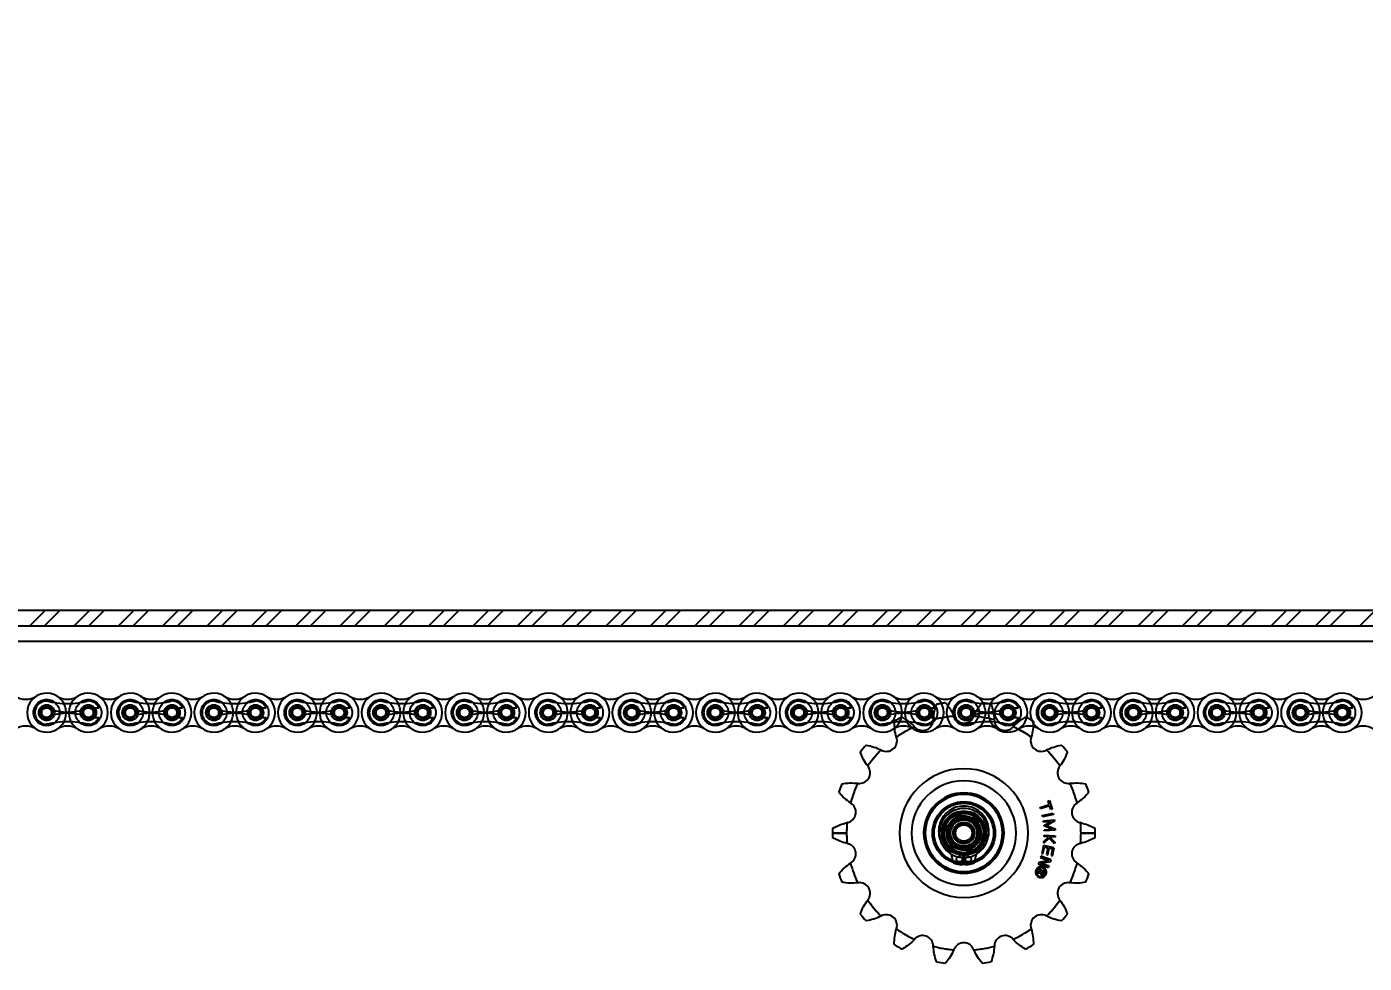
# Model space of a CAD drawing. Header units: metres. Extents: x 0 to 21025, y 0 to 14850.
# Drawn here: x 4588.3 to 4994.7, y 6327.6 to 6612 of the extents above; entities that cross this region are included whole.
import ezdxf

# ---------------------------------------------------------------- set-up
doc = ezdxf.new("R2010")
doc.units = ezdxf.units.M
doc.header["$LTSCALE"] = 25
doc.linetypes.add('HIDDEN2', pattern=[4.7625, 3.175, -1.5875])
for name, color, linetype in [('18_COTAS', 7, 'Continuous'), ('SHA', 7, 'Continuous'), ('SL4', 4, 'Continuous'), ('ST1', 7, 'HIDDEN2')]:
    doc.layers.add(name, color=color, linetype=linetype)
doc.styles.add('ROMANS', font='ROMANS.SHX')
doc.dimstyles.new('25___1-25', dxfattribs={"dimscale": 25, "dimtxt": 2.5, "dimasz": 2, "dimexe": 1.5, "dimexo": 1, "dimgap": 0.5, "dimtad": 1, "dimzin": 12, "dimtxsty": 'ROMANS', "dimcen": 0, "dimclrd": 256, "dimclre": 256, "dimclrt": 3, "dimazin": 3, "dimtfac": 1, "dimtmove": 0, "dimatfit": 0, "dimfxl": 1, "dimlwd": -1, "dimlwe": -1, "dimarcsym": 0})

# ---------------------------------------------------------------- blocks, each defined once
blk = doc.blocks.new('*D12')
at = {"layer": '18_COTAS', "transparency": 16777216}
for p, q in [((2083.56, 6357.87), (2083.56, 7037.95)), ((6382.51, 6357.87), (6382.51, 7037.95)), ((2133.56, 7000.45), (6332.51, 7000.45))]:
    blk.add_line(p, q, dxfattribs=at)
for points in [[(2133.56, 7008.78), (2133.56, 6992.11), (2083.56, 7000.45)], [(6332.51, 7008.78), (6332.51, 6992.11), (6382.51, 7000.45)]]:
    blk.add_solid(points, dxfattribs=at)
at = {"layer": 'Defpoints', "color": 0, "transparency": 16777216}
for p in [(6382.51, 7000.45), (2083.56, 6332.87), (6382.51, 6332.87)]:
    blk.add_point(p, dxfattribs=at)
at = {"layer": '18_COTAS', "color": 3, "transparency": 16777216, "insert": (4233.04, 7050.15), "char_height": 62.5, "attachment_point": 5, "style": 'ROMANS'}
blk.add_mtext('4298,95', dxfattribs=at)

msp = doc.modelspace()

# ---------------------------------------------------------------- hatches: boundary and pattern name
at = {"layer": 'SHA'}
h = msp.add_hatch(dxfattribs=at)
h.set_pattern_fill('ANSI32', color=256, style=0)
h.set_pattern_definition([(45, (-2913.5705, 2928.034), (-6.735192, 6.735192), []), (45, (-2909.08, 2928.034), (-6.735192, 6.735192), [])])
h.paths.add_polyline_path([(5535.514, 6434.865), (4210.539, 6434.865), (4210.539, 6430.103), (5535.514, 6430.103)], flags=0)

# ---------------------------------------------------------------- linework, layer by layer
at = {"layer": 'SL4'}
for p, q in [((4210.539, 6434.865), (5535.514, 6434.865)), ((4210.539, 6430.103), (5535.514, 6430.103)), ((5535.514, 6425.34), (4210.539, 6425.34)), ((4837.419, 6367.135), (4833.087, 6367.135)), ((4860.812, 6367.135), (4861.3, 6367.135)), ((4884.753, 6367.135), (4885.242, 6367.135)), ((4912.967, 6367.135), (4908.634, 6367.135))]:
    msp.add_line(p, q, dxfattribs=at)
for centre, radius in [((4594.329, 6403.705), 2.399), ((4607.029, 6403.705), 2.399), ((4619.729, 6403.705), 2.398), ((4632.429, 6403.705), 2.398), ((4645.129, 6403.705), 2.399), ((4657.829, 6403.705), 2.399), ((4670.529, 6403.705), 2.398), ((4683.229, 6403.705), 2.398), ((4695.929, 6403.705), 2.399), ((4708.629, 6403.705), 2.399), ((4721.329, 6403.705), 2.398), ((4734.029, 6403.705), 2.398), ((4746.729, 6403.705), 2.399), ((4759.429, 6403.705), 2.399), ((4772.129, 6403.705), 2.398), ((4784.829, 6403.705), 2.398), ((4797.529, 6403.705), 2.399), ((4810.229, 6403.705), 2.399), ((4822.929, 6403.705), 2.398), ((4835.629, 6403.705), 2.398), ((4848.329, 6403.705), 2.399), ((4861.029, 6403.705), 2.399), ((4873.729, 6403.705), 2.398), ((4886.429, 6403.705), 2.398), ((4899.129, 6403.705), 2.399), ((4911.829, 6403.705), 2.399), ((4924.529, 6403.705), 2.398), ((4937.229, 6403.705), 2.398), ((4949.929, 6403.705), 2.399), ((4962.629, 6403.705), 2.399), ((4975.329, 6403.705), 2.398), ((4988.029, 6403.705), 2.398), ((4873.027, 6367.135), 9.525), ((4873.027, 6367.135), 9.025)]:
    msp.add_circle(centre, radius, dxfattribs=at)
for centre, radius, start, end in [((4594.329, 6403.705), 5.92, 57.56669, 302.43331), ((4607.029, 6403.705), 5.92, 237.56669, 122.43331), ((4619.729, 6403.705), 5.92, 57.56669, 302.43331), ((4632.429, 6403.705), 5.92, 237.56669, 122.43331), ((4645.129, 6403.705), 5.92, 57.56669, 302.43331), ((4657.829, 6403.705), 5.92, 237.56669, 122.43331), ((4670.529, 6403.705), 5.92, 57.56669, 302.43331), ((4683.229, 6403.705), 5.92, 237.56669, 122.43331), ((4695.929, 6403.705), 5.92, 57.56669, 302.43331), ((4708.629, 6403.705), 5.92, 237.56669, 122.43331), ((4721.329, 6403.705), 5.92, 57.56669, 302.43331), ((4734.029, 6403.705), 5.92, 237.56669, 122.43331), ((4746.729, 6403.705), 5.92, 57.56669, 302.43331), ((4759.429, 6403.705), 5.92, 237.56669, 122.43331), ((4772.129, 6403.705), 5.92, 57.56669, 302.43331), ((4784.829, 6403.705), 5.92, 237.56669, 122.43331), ((4797.529, 6403.705), 5.92, 57.56669, 302.43331), ((4810.229, 6403.705), 5.92, 237.56669, 122.43331), ((4822.929, 6403.705), 5.92, 57.56669, 302.43331), ((4835.629, 6403.705), 5.92, 237.56669, 122.43331), ((4848.329, 6403.705), 5.92, 57.56669, 302.43331), ((4861.029, 6403.705), 5.92, 237.56669, 122.43331), ((4873.729, 6403.705), 5.92, 57.56669, 302.43331), ((4886.429, 6403.705), 5.92, 237.56669, 122.43331), ((4899.129, 6403.705), 5.92, 57.56669, 302.43331), ((4911.829, 6403.705), 5.92, 237.56669, 122.43331), ((4924.529, 6403.705), 5.92, 57.56669, 302.43331), ((4937.229, 6403.705), 5.92, 237.56669, 122.43331), ((4949.929, 6403.705), 5.92, 57.56669, 302.43331), ((4962.629, 6403.705), 5.92, 237.56669, 122.43331), ((4975.329, 6403.705), 5.92, 57.56669, 302.43331), ((4988.029, 6403.705), 5.92, 237.56669, 122.43331), ((4587.979, 6413.698), 5.92, 237.56669, 302.43331), ((4600.679, 6413.698), 5.92, 237.56669, 302.43331), ((4613.379, 6413.698), 5.92, 237.56669, 302.43331), ((4626.079, 6413.698), 5.92, 237.56669, 302.43331), ((4638.779, 6413.698), 5.92, 237.56669, 302.43331), ((4651.479, 6413.698), 5.92, 237.56669, 302.43331), ((4664.179, 6413.698), 5.92, 237.56669, 302.43331), ((4676.879, 6413.698), 5.92, 237.56669, 302.43331), ((4689.579, 6413.698), 5.92, 237.56669, 302.43331), ((4702.279, 6413.698), 5.92, 237.56669, 302.43331), ((4714.979, 6413.698), 5.92, 237.56669, 302.43331), ((4727.679, 6413.698), 5.92, 237.56669, 302.43331), ((4740.379, 6413.698), 5.92, 237.56669, 302.43331), ((4753.079, 6413.698), 5.92, 237.56669, 302.43331), ((4765.779, 6413.698), 5.92, 237.56669, 302.43331), ((4778.479, 6413.698), 5.92, 237.56669, 302.43331), ((4791.179, 6413.698), 5.92, 237.56669, 302.43331), ((4803.879, 6413.698), 5.92, 237.56669, 302.43331), ((4816.579, 6413.698), 5.92, 237.56669, 302.43331), ((4829.279, 6413.698), 5.92, 237.56669, 302.43331), ((4841.979, 6413.698), 5.92, 237.56669, 302.43331), ((4854.679, 6413.698), 5.92, 237.56669, 302.43331), ((4867.379, 6413.698), 5.92, 237.56669, 302.43331), ((4880.079, 6413.698), 5.92, 237.56669, 302.43331), ((4892.779, 6413.698), 5.92, 237.56669, 302.43331), ((4905.479, 6413.698), 5.92, 237.56669, 302.43331), ((4918.179, 6413.698), 5.92, 237.56669, 302.43331), ((4930.879, 6413.698), 5.92, 237.56669, 302.43331), ((4943.579, 6413.698), 5.92, 237.56669, 302.43331), ((4956.279, 6413.698), 5.92, 237.56669, 302.43331), ((4968.979, 6413.698), 5.92, 237.56669, 302.43331), ((4981.679, 6413.698), 5.92, 237.56669, 302.43331), ((4994.379, 6413.698), 5.92, 237.56669, 302.43331), ((4587.979, 6393.712), 5.92, 57.56669, 122.43331), ((4600.679, 6393.712), 5.92, 57.56669, 122.43331), ((4613.379, 6393.712), 5.92, 57.56669, 122.43331), ((4626.079, 6393.712), 5.92, 57.56669, 122.43331), ((4638.779, 6393.712), 5.92, 57.56669, 122.43331), ((4651.479, 6393.712), 5.92, 57.56669, 122.43331), ((4664.179, 6393.712), 5.92, 57.56669, 122.43331), ((4676.879, 6393.712), 5.92, 57.56669, 122.43331), ((4689.579, 6393.712), 5.92, 57.56669, 122.43331), ((4702.279, 6393.712), 5.92, 57.56669, 122.43331), ((4714.979, 6393.712), 5.92, 57.56669, 122.43331), ((4727.679, 6393.712), 5.92, 57.56669, 122.43331), ((4740.379, 6393.712), 5.92, 57.56669, 122.43331), ((4753.079, 6393.712), 5.92, 57.56669, 122.43331), ((4765.779, 6393.712), 5.92, 57.56669, 122.43331), ((4778.479, 6393.712), 5.92, 57.56669, 122.43331), ((4791.179, 6393.712), 5.92, 57.56669, 122.43331), ((4803.879, 6393.712), 5.92, 57.56669, 122.43331), ((4816.579, 6393.712), 5.92, 57.56669, 122.43331), ((4829.279, 6393.712), 5.92, 57.56669, 122.43331), ((4841.979, 6393.712), 5.92, 57.56669, 122.43331), ((4854.679, 6393.712), 5.92, 57.56669, 122.43331), ((4873.027, 6367.135), 35.607, 116.17483, 125.09934), ((4867.379, 6393.712), 5.92, 57.56669, 122.43331), ((4880.079, 6393.712), 5.92, 57.56669, 122.43331), ((4873.027, 6367.135), 35.607, 54.90066, 62.34866), ((4892.779, 6393.712), 5.92, 57.56669, 122.43331), ((4905.479, 6393.712), 5.92, 57.56669, 122.43331), ((4918.179, 6393.712), 5.92, 57.56669, 122.43331), ((4930.879, 6393.712), 5.92, 57.56669, 122.43331), ((4943.579, 6393.712), 5.92, 57.56669, 122.43331), ((4956.279, 6393.712), 5.92, 57.56669, 122.43331), ((4968.979, 6393.712), 5.92, 57.56669, 122.43331), ((4981.679, 6393.712), 5.92, 57.56669, 122.43331), ((4994.379, 6393.712), 5.92, 57.56669, 122.43331), ((4873.027, 6367.135), 39.94, 138.03204, 141.96796), ((4849.503, 6395.17), 3.238, 242.5, 17.5), ((4867.269, 6400.772), 15.39, 197.01769, 197.5), ((4896.551, 6395.17), 3.238, 162.5, 297.5), ((4878.785, 6400.772), 15.39, 342.5, 342.98231), ((4873.027, 6367.135), 39.94, 38.03204, 41.96796), ((4873.027, 6367.135), 35.607, 134.90066, 145.09934), ((4840.901, 6378.647), 15.39, 62.5, 62.98231), ((4905.152, 6378.647), 15.39, 117.01769, 117.5), ((4873.027, 6367.135), 35.607, 34.90066, 45.09934), ((4841.333, 6385.434), 3.238, 262.5, 37.5), ((4856.112, 6396.774), 15.39, 217.01769, 217.5), ((4873.027, 6367.135), 19.544, 0, 180), ((4904.721, 6385.434), 3.238, 142.5, 277.5), ((4889.942, 6396.774), 15.39, 322.5, 322.98231), ((4873.027, 6367.135), 39.94, 158.03204, 161.96796), ((4873.027, 6367.135), 35.607, 154.90066, 165.09934), ((4838.901, 6366.965), 15.39, 82.5, 82.98231), ((4873.027, 6367.135), 15.88, 0, 180), ((4907.152, 6366.965), 15.39, 97.01769, 97.5), ((4873.027, 6367.135), 35.607, 14.90066, 25.09934), ((4873.027, 6367.135), 39.94, 18.03204, 21.96796), ((4873.027, 6367.135), 12.215, 0, 180), ((4873.027, 6367.135), 11.726, 0, 180), ((4836.986, 6373.49), 3.238, 282.5, 57.5), ((4846.995, 6389.201), 15.39, 237.01769, 237.5), ((4909.068, 6373.49), 3.238, 122.5, 257.5), ((4899.059, 6389.201), 15.39, 302.5, 302.98231), ((4873.027, 6367.135), 39.94, 178.03204, 180), ((4873.027, 6367.135), 35.607, 174.90066, 180), ((4841.017, 6355.304), 15.39, 102.5, 102.98231), ((4905.036, 6355.304), 15.39, 77.01769, 77.5), ((4873.027, 6367.135), 35.607, 0, 5.09934), ((4873.027, 6367.135), 39.94, 0, 1.96796), ((4873.027, 6367.135), 39.94, 180, 181.96796), ((4873.027, 6367.135), 35.607, 180, 185.09934), ((4873.027, 6367.135), 19.544, 180, 0), ((4873.027, 6367.135), 15.88, 180, 0), ((4873.027, 6367.135), 12.215, 180, 0), ((4873.027, 6367.135), 11.726, 180, 0), ((4873.027, 6367.135), 35.607, 354.90066, 0), ((4873.027, 6367.135), 39.94, 358.03204, 0), ((4841.017, 6378.967), 15.39, 257.01769, 257.5), ((4836.986, 6360.78), 3.238, 302.5, 77.5), ((4909.068, 6360.78), 3.238, 102.5, 237.5), ((4905.036, 6378.967), 15.39, 282.5, 282.98231), ((4846.995, 6345.069), 15.39, 122.5, 122.98231), ((4873.027, 6367.135), 35.607, 194.90066, 205.09934), ((4873.027, 6367.135), 35.607, 334.90066, 345.09934), ((4899.059, 6345.069), 15.39, 57.01769, 57.5), ((4873.027, 6367.135), 39.94, 198.03204, 201.96796), ((4838.901, 6367.306), 15.39, 277.01769, 277.5), ((4841.333, 6348.837), 3.238, 322.5, 97.5), ((4904.721, 6348.837), 3.238, 82.5, 217.5), ((4907.152, 6367.306), 15.39, 262.5, 262.98231), ((4873.027, 6367.135), 39.94, 338.03204, 341.96796), ((4856.112, 6337.497), 15.39, 142.5, 142.98231), ((4873.027, 6367.135), 35.607, 214.90066, 225.09934), ((4873.027, 6367.135), 35.607, 314.90066, 325.09934), ((4889.942, 6337.497), 15.39, 37.01769, 37.5), ((4873.027, 6367.135), 39.94, 218.03204, 221.96796), ((4840.901, 6355.624), 15.39, 297.01769, 297.5), ((4849.503, 6339.1), 3.238, 342.5, 117.5), ((4896.551, 6339.1), 3.238, 62.5, 197.5), ((4905.152, 6355.624), 15.39, 242.5, 242.98231), ((4873.027, 6367.135), 39.94, 318.03204, 321.96796), ((4867.269, 6333.499), 15.39, 162.5, 162.98231), ((4873.027, 6367.135), 35.607, 234.90066, 245.09934), ((4860.51, 6332.745), 3.238, 2.5, 137.5), ((4885.544, 6332.745), 3.238, 42.5, 177.5), ((4873.027, 6367.135), 35.607, 294.90066, 305.09934), ((4878.785, 6333.499), 15.39, 17.01769, 17.5), ((4873.027, 6367.135), 39.94, 238.03204, 241.96796), ((4846.775, 6345.33), 15.39, 317.01769, 317.5), ((4879.12, 6333.558), 15.39, 182.5, 182.98231), ((4873.027, 6367.135), 35.607, 254.90066, 265.09934), ((4855.816, 6337.667), 15.39, 337.01769, 337.5), ((4873.027, 6330.538), 3.238, 22.5, 157.5), ((4890.237, 6337.667), 15.39, 202.5, 202.98231), ((4873.027, 6367.135), 35.607, 274.90066, 285.09934), ((4866.933, 6333.558), 15.39, 357.01769, 357.5), ((4899.278, 6345.33), 15.39, 222.5, 222.98231), ((4873.027, 6367.135), 39.94, 298.03204, 301.96796), ((4873.027, 6367.135), 39.94, 258.03204, 261.96796), ((4873.027, 6367.135), 39.94, 278.03204, 281.96796)]:
    msp.add_arc(centre, radius, start, end, dxfattribs=at)
for points, knots in [([(4852.553, 6396.268), (4852.327, 6397.036), (4852.069, 6397.915), (4852.021, 6398.794), (4852.016, 6398.905)], [0, 0, 0, 0, 0.8735278, 1, 1, 1, 1]), ([(4894.074, 6399.472), (4894.062, 6399.172), (4894.018, 6398.105), (4893.717, 6397.036), (4893.501, 6396.268)], [0, 0, 0, 0, 0.2812258, 1, 1, 1, 1]), ([(4843.331, 6393.844), (4844.13, 6393.684), (4845.683, 6393.374), (4847.171, 6392.689), (4847.892, 6392.357)], [0, 0, 0, 0, 0.5152637, 1, 1, 1, 1]), ([(4898.161, 6392.357), (4898.883, 6392.689), (4900.371, 6393.374), (4901.923, 6393.684), (4902.723, 6393.844)], [0, 0, 0, 0, 0.4847362, 1, 1, 1, 1]), ([(4843.823, 6387.508), (4843.371, 6388.161), (4842.438, 6389.508), (4841.863, 6390.982), (4841.567, 6391.742)], [0, 0, 0, 0, 0.4847365, 1, 1, 1, 1]), ([(4904.486, 6391.742), (4904.19, 6390.982), (4903.615, 6389.508), (4902.682, 6388.161), (4902.23, 6387.508)], [0, 0, 0, 0, 0.5152633, 1, 1, 1, 1]), ([(4835.987, 6382.076), (4836.793, 6382.2), (4838.357, 6382.44), (4839.99, 6382.305), (4840.781, 6382.24)], [0, 0, 0, 0, 0.5152562, 1, 1, 1, 1]), ([(4905.272, 6382.24), (4906.063, 6382.305), (4907.696, 6382.44), (4909.26, 6382.2), (4910.067, 6382.076)], [0, 0, 0, 0, 0.4847219, 1, 1, 1, 1]), ([(4838.617, 6376.292), (4837.968, 6376.75), (4836.631, 6377.697), (4835.587, 6378.886), (4835.048, 6379.499)], [0, 0, 0, 0, 0.4847361, 1, 1, 1, 1]), ([(4911.005, 6379.499), (4910.467, 6378.886), (4909.422, 6377.697), (4908.085, 6376.75), (4907.437, 6376.292)], [0, 0, 0, 0, 0.5152637, 1, 1, 1, 1]), ([(4833.11, 6368.507), (4833.826, 6368.899), (4835.214, 6369.659), (4836.794, 6370.091), (4837.56, 6370.3)], [0, 0, 0, 0, 0.5152541, 1, 1, 1, 1]), ([(4908.493, 6370.3), (4909.259, 6370.091), (4910.839, 6369.659), (4912.228, 6368.899), (4912.943, 6368.507)], [0, 0, 0, 0, 0.4847248, 1, 1, 1, 1]), ([(4837.56, 6363.97), (4836.794, 6364.18), (4835.214, 6364.612), (4833.826, 6365.372), (4833.11, 6365.764)], [0, 0, 0, 0, 0.4847248, 1, 1, 1, 1]), ([(4912.943, 6365.764), (4912.228, 6365.372), (4910.839, 6364.612), (4909.259, 6364.18), (4908.493, 6363.97)], [0, 0, 0, 0, 0.51525414, 1, 1, 1, 1]), ([(4835.048, 6354.772), (4835.587, 6355.385), (4836.631, 6356.574), (4837.968, 6357.52), (4838.617, 6357.979)], [0, 0, 0, 0, 0.5152637, 1, 1, 1, 1]), ([(4907.437, 6357.979), (4908.085, 6357.52), (4909.422, 6356.574), (4910.467, 6355.385), (4911.005, 6354.772)], [0, 0, 0, 0, 0.484736, 1, 1, 1, 1]), ([(4840.781, 6352.031), (4839.99, 6351.966), (4838.358, 6351.831), (4836.793, 6352.071), (4835.987, 6352.194)], [0, 0, 0, 0, 0.4847219, 1, 1, 1, 1]), ([(4910.067, 6352.194), (4909.261, 6352.071), (4907.696, 6351.831), (4906.063, 6351.966), (4905.272, 6352.031)], [0, 0, 0, 0, 0.5152562, 1, 1, 1, 1]), ([(4841.567, 6342.528), (4841.863, 6343.288), (4842.438, 6344.763), (4843.371, 6346.11), (4843.823, 6346.762)], [0, 0, 0, 0, 0.51526331, 1, 1, 1, 1]), ([(4902.23, 6346.762), (4902.682, 6346.11), (4903.615, 6344.763), (4904.19, 6343.288), (4904.486, 6342.528)], [0, 0, 0, 0, 0.4847365, 1, 1, 1, 1]), ([(4847.892, 6341.913), (4847.171, 6341.581), (4845.683, 6340.896), (4844.13, 6340.587), (4843.331, 6340.427)], [0, 0, 0, 0, 0.4847362, 1, 1, 1, 1]), ([(4902.723, 6340.427), (4901.923, 6340.587), (4900.371, 6340.896), (4898.883, 6341.581), (4898.161, 6341.913)], [0, 0, 0, 0, 0.5152637, 1, 1, 1, 1]), ([(4851.881, 6333.252), (4851.899, 6334.068), (4851.935, 6335.65), (4852.351, 6337.235), (4852.553, 6338.003)], [0, 0, 0, 0, 0.5152602, 1, 1, 1, 1]), ([(4893.501, 6338.003), (4893.702, 6337.235), (4894.119, 6335.65), (4894.154, 6334.068), (4894.173, 6333.252)], [0, 0, 0, 0, 0.4847353, 1, 1, 1, 1]), ([(4858.034, 6334.838), (4857.47, 6334.279), (4856.306, 6333.127), (4854.953, 6332.305), (4854.256, 6331.881)], [0, 0, 0, 0, 0.4847365, 1, 1, 1, 1]), ([(4864.745, 6328.063), (4864.483, 6328.836), (4863.975, 6330.335), (4863.824, 6331.966), (4863.751, 6332.757)], [0, 0, 0, 0, 0.5152541, 1, 1, 1, 1]), ([(4882.302, 6332.757), (4882.229, 6331.967), (4882.078, 6330.335), (4881.57, 6328.836), (4881.309, 6328.063)], [0, 0, 0, 0, 0.4847248, 1, 1, 1, 1]), ([(4891.797, 6331.881), (4891.1, 6332.305), (4889.747, 6333.127), (4888.583, 6334.279), (4888.019, 6334.838)], [0, 0, 0, 0, 0.5152633, 1, 1, 1, 1]), ([(4869.985, 6331.658), (4869.646, 6330.94), (4868.946, 6329.459), (4867.956, 6328.224), (4867.446, 6327.587)], [0, 0, 0, 0, 0.4847352, 1, 1, 1, 1]), ([(4878.607, 6327.587), (4878.097, 6328.224), (4877.107, 6329.459), (4876.408, 6330.94), (4876.069, 6331.658)], [0, 0, 0, 0, 0.5152575, 1, 1, 1, 1])]:
    msp.add_open_spline(points, degree=3, knots=knots, dxfattribs=at)
at = {"layer": 'ST1'}
for p, q in [((5535.514, 6425.34), (4210.539, 6425.34)), ((4608.136, 6405.181), (4610.26, 6405.181)), ((4633.536, 6405.181), (4635.66, 6405.181)), ((4658.936, 6405.181), (4661.06, 6405.181)), ((4684.336, 6405.181), (4686.46, 6405.181)), ((4709.736, 6405.181), (4711.86, 6405.181)), ((4735.136, 6405.181), (4737.26, 6405.181)), ((4760.536, 6405.181), (4762.66, 6405.181)), ((4785.936, 6405.181), (4788.06, 6405.181)), ((4811.336, 6405.181), (4813.46, 6405.181)), ((4836.736, 6405.181), (4838.86, 6405.181)), ((4862.136, 6405.181), (4864.26, 6405.181)), ((4887.536, 6405.181), (4889.66, 6405.181)), ((4912.936, 6405.181), (4915.06, 6405.181)), ((4938.336, 6405.181), (4940.46, 6405.181)), ((4963.736, 6405.181), (4965.86, 6405.181)), ((4989.136, 6405.181), (4991.26, 6405.181)), ((4608.136, 6402.229), (4610.26, 6402.229)), ((4633.536, 6402.229), (4635.66, 6402.229)), ((4658.936, 6402.229), (4661.06, 6402.229)), ((4684.336, 6402.229), (4686.46, 6402.229)), ((4709.736, 6402.229), (4711.86, 6402.229)), ((4735.136, 6402.229), (4737.26, 6402.229)), ((4760.536, 6402.229), (4762.66, 6402.229)), ((4785.936, 6402.229), (4788.06, 6402.229)), ((4811.336, 6402.229), (4813.46, 6402.229)), ((4836.736, 6402.229), (4838.86, 6402.229)), ((4852.016, 6398.905), (4851.881, 6401.018)), ((4862.136, 6402.229), (4864.26, 6402.229)), ((4887.536, 6402.229), (4889.66, 6402.229)), ((4894.173, 6401.018), (4894.074, 6399.472)), ((4912.936, 6402.229), (4915.06, 6402.229)), ((4938.336, 6402.229), (4940.46, 6402.229)), ((4963.736, 6402.229), (4965.86, 6402.229)), ((4989.136, 6402.229), (4991.26, 6402.229)), ((4857.32, 6399.091), (4858.034, 6399.433)), ((4898.624, 6376.908), (4899.014, 6377.035)), ((4898.986, 6375.797), (4898.624, 6376.908)), ((4899.014, 6377.035), (4899.861, 6374.433)), ((4871.265, 6372.634), (4874.086, 6372.022)), ((4896.194, 6374.889), (4898.986, 6375.797)), ((4896.319, 6374.508), (4896.194, 6374.889)), ((4899.11, 6375.415), (4896.319, 6374.508)), ((4896.872, 6372.452), (4900.144, 6373.152)), ((4896.956, 6372.059), (4896.872, 6372.452)), ((4900.228, 6372.759), (4896.956, 6372.059)), ((4899.471, 6374.306), (4899.11, 6375.415)), ((4899.861, 6374.433), (4899.471, 6374.306)), ((4900.144, 6373.152), (4900.228, 6372.759)), ((4867.384, 6368.359), (4869.325, 6370.496)), ((4897.22, 6370.87), (4900.552, 6371.17)), ((4897.256, 6370.471), (4897.22, 6370.87)), ((4899.518, 6370.672), (4897.256, 6370.471)), ((4897.358, 6369.332), (4899.518, 6370.672)), ((4897.362, 6369.289), (4897.358, 6369.332)), ((4899.725, 6368.354), (4897.362, 6369.289)), ((4897.463, 6368.15), (4899.725, 6368.354)), ((4900.588, 6370.767), (4898.244, 6369.39)), ((4898.244, 6369.39), (4900.796, 6368.45)), ((4900.552, 6371.17), (4900.588, 6370.767)), ((4900.796, 6368.45), (4900.831, 6368.055)), ((4833.087, 6367.135), (4837.419, 6367.135)), ((4861.3, 6367.135), (4860.812, 6367.135)), ((4866.576, 6367.7), (4865.603, 6367.785)), ((4865.603, 6367.785), (4866.576, 6367.7)), ((4878.669, 6365.912), (4876.729, 6363.774)), ((4880.45, 6366.486), (4879.477, 6366.571)), ((4879.477, 6366.571), (4880.45, 6366.486)), ((4885.242, 6367.135), (4884.753, 6367.135)), ((4898.968, 6365.586), (4897.295, 6364.069)), ((4897.295, 6364.069), (4897.332, 6364.566)), ((4897.332, 6364.566), (4898.733, 6365.836)), ((4897.45, 6366.12), (4897.48, 6366.52)), ((4898.543, 6366.038), (4897.45, 6366.12)), ((4897.499, 6367.756), (4897.463, 6368.15)), ((4897.48, 6366.52), (4900.816, 6366.269)), ((4900.831, 6368.055), (4897.499, 6367.756)), ((4898.733, 6365.836), (4898.543, 6366.038)), ((4900.631, 6363.818), (4898.968, 6365.586)), ((4899.086, 6365.997), (4900.668, 6364.315)), ((4900.786, 6365.869), (4899.086, 6365.997)), ((4900.668, 6364.315), (4900.631, 6363.818)), ((4900.816, 6366.269), (4900.786, 6365.869)), ((4908.634, 6367.135), (4912.967, 6367.135)), ((4874.788, 6361.637), (4871.967, 6362.249)), ((4872.777, 6357.539), (4872.865, 6360.937)), ((4873.188, 6360.937), (4873.277, 6357.539)), ((4897.188, 6363.318), (4896.683, 6360.913)), ((4896.683, 6360.913), (4897.084, 6360.829)), ((4897.084, 6360.829), (4897.507, 6362.84)), ((4900.462, 6362.631), (4897.188, 6363.318)), ((4897.507, 6362.84), (4898.605, 6362.61)), ((4898.605, 6362.61), (4898.183, 6360.598)), ((4898.183, 6360.598), (4898.584, 6360.514)), ((4898.584, 6360.514), (4899.007, 6362.526)), ((4899.007, 6362.526), (4899.978, 6362.322)), ((4899.978, 6362.322), (4899.555, 6360.31)), ((4899.555, 6360.31), (4899.957, 6360.225)), ((4899.957, 6360.225), (4900.462, 6362.631)), ((4869.43, 6359.934), (4869.606, 6358.602)), ((4876.448, 6358.602), (4876.623, 6359.934)), ((4895.78, 6358.207), (4895.627, 6357.779)), ((4895.627, 6357.779), (4898.779, 6356.657)), ((4895.731, 6355.949), (4895.872, 6356.246)), ((4898.86, 6358.809), (4895.78, 6358.207)), ((4895.872, 6356.246), (4897.64, 6355.41)), ((4896.305, 6357.963), (4899.445, 6358.525)), ((4898.914, 6357.035), (4896.305, 6357.963)), ((4896.452, 6360.094), (4896.318, 6359.716)), ((4896.318, 6359.716), (4898.86, 6358.809)), ((4899.603, 6358.97), (4896.452, 6360.094)), ((4898.779, 6356.657), (4898.914, 6357.035)), ((4899.445, 6358.525), (4899.603, 6358.97)), ((4895.225, 6354.962), (4895.396, 6355.322)), ((4896.254, 6354.986), (4895.225, 6354.962)), ((4895.396, 6355.322), (4896.376, 6355.345)), ((4896.492, 6355.589), (4895.731, 6355.949)), ((4896.376, 6355.345), (4896.492, 6355.589)), ((4896.703, 6354.74), (4896.569, 6354.458)), ((4896.577, 6354.454), (4896.71, 6354.737)), ((4896.779, 6355.466), (4896.59, 6355.065)), ((4897.223, 6355.256), (4896.779, 6355.466)), ((4897.036, 6354.861), (4897.223, 6355.256)), ((4897.64, 6355.41), (4897.329, 6354.752))]:
    msp.add_line(p, q, dxfattribs=at)
for centre, radius in [((4594.329, 6403.705), 3.96), ((4594.329, 6403.705), 1.845), ((4594.329, 6403.705), 1.476), ((4607.029, 6403.705), 3.96), ((4607.029, 6403.705), 1.845), ((4607.029, 6403.705), 1.476), ((4619.729, 6403.705), 3.96), ((4619.729, 6403.705), 1.845), ((4619.729, 6403.705), 1.476), ((4632.429, 6403.705), 3.96), ((4632.429, 6403.705), 1.845), ((4632.429, 6403.705), 1.476), ((4645.129, 6403.705), 3.96), ((4645.129, 6403.705), 1.845), ((4645.129, 6403.705), 1.476), ((4657.829, 6403.705), 3.96), ((4657.829, 6403.705), 1.845), ((4657.829, 6403.705), 1.476), ((4670.529, 6403.705), 3.96), ((4670.529, 6403.705), 1.845), ((4670.529, 6403.705), 1.476), ((4683.229, 6403.705), 3.96), ((4683.229, 6403.705), 1.845), ((4683.229, 6403.705), 1.476), ((4695.929, 6403.705), 3.96), ((4695.929, 6403.705), 1.845), ((4695.929, 6403.705), 1.476), ((4708.629, 6403.705), 3.96), ((4708.629, 6403.705), 1.845), ((4708.629, 6403.705), 1.476), ((4721.329, 6403.705), 3.96), ((4721.329, 6403.705), 1.845), ((4721.329, 6403.705), 1.476), ((4734.029, 6403.705), 3.96), ((4734.029, 6403.705), 1.845), ((4734.029, 6403.705), 1.476), ((4746.729, 6403.705), 3.96), ((4746.729, 6403.705), 1.845), ((4746.729, 6403.705), 1.476), ((4759.429, 6403.705), 3.96), ((4759.429, 6403.705), 1.845), ((4759.429, 6403.705), 1.476), ((4772.129, 6403.705), 3.96), ((4772.129, 6403.705), 1.845), ((4772.129, 6403.705), 1.476), ((4784.829, 6403.705), 3.96), ((4784.829, 6403.705), 1.845), ((4784.829, 6403.705), 1.476), ((4797.529, 6403.705), 3.96), ((4797.529, 6403.705), 1.845), ((4797.529, 6403.705), 1.476), ((4810.229, 6403.705), 3.96), ((4810.229, 6403.705), 1.845), ((4810.229, 6403.705), 1.476), ((4822.929, 6403.705), 3.96), ((4822.929, 6403.705), 1.845), ((4822.929, 6403.705), 1.476), ((4835.629, 6403.705), 3.96), ((4835.629, 6403.705), 1.845), ((4835.629, 6403.705), 1.476), ((4848.329, 6403.705), 3.96), ((4848.329, 6403.705), 1.845), ((4848.329, 6403.705), 1.476), ((4861.029, 6403.705), 3.96), ((4861.029, 6403.705), 1.845), ((4861.029, 6403.705), 1.476), ((4873.729, 6403.705), 3.96), ((4873.729, 6403.705), 1.845), ((4873.729, 6403.705), 1.476), ((4886.429, 6403.705), 3.96), ((4886.429, 6403.705), 1.845), ((4886.429, 6403.705), 1.476), ((4899.129, 6403.705), 3.96), ((4899.129, 6403.705), 1.845), ((4899.129, 6403.705), 1.476), ((4911.829, 6403.705), 3.96), ((4911.829, 6403.705), 1.845), ((4911.829, 6403.705), 1.476), ((4924.529, 6403.705), 3.96), ((4924.529, 6403.705), 1.845), ((4924.529, 6403.705), 1.476), ((4937.229, 6403.705), 3.96), ((4937.229, 6403.705), 1.845), ((4937.229, 6403.705), 1.476), ((4949.929, 6403.705), 3.96), ((4949.929, 6403.705), 1.845), ((4949.929, 6403.705), 1.476), ((4962.629, 6403.705), 3.96), ((4962.629, 6403.705), 1.845), ((4962.629, 6403.705), 1.476), ((4975.329, 6403.705), 3.96), ((4975.329, 6403.705), 1.845), ((4975.329, 6403.705), 1.476), ((4988.029, 6403.705), 3.96), ((4988.029, 6403.705), 1.845), ((4988.029, 6403.705), 1.476), ((4873.027, 6367.135), 6.725), ((4873.027, 6367.135), 6.475), ((4873.027, 6367.135), 6.2), ((4873.027, 6367.135), 6), ((4873.027, 6367.135), 5.975), ((4873.027, 6367.135), 5.25), ((4873.027, 6367.135), 5), ((4873.027, 6367.135), 4.5), ((4873.027, 6367.135), 4), ((4873.027, 6367.135), 3.25), ((4873.027, 6367.135), 3.2), ((4873.027, 6367.135), 3), ((4873.027, 6367.135), 2.5), ((4871.677, 6359.199), 0.85), ((4874.377, 6359.199), 0.85)]:
    msp.add_circle(centre, radius, dxfattribs=at)
for centre, radius, start, end in [((4594.329, 6403.705), 3.552, 90, 270), ((4600.679, 6432.802), 26.322, 256.04015, 283.95985), ((4594.329, 6403.705), 5.92, 302.43324, 57.56676), ((4607.029, 6403.705), 5.92, 122.43324, 237.56672), ((4607.029, 6403.705), 3.552, 24.55336, 90), ((4619.729, 6403.705), 3.552, 90, 270), ((4626.079, 6432.802), 26.322, 256.04015, 283.95985), ((4619.729, 6403.705), 5.92, 302.43328, 57.56672), ((4632.429, 6403.705), 5.92, 122.43324, 237.56676), ((4632.429, 6403.705), 3.552, 24.55336, 90), ((4645.129, 6403.705), 3.552, 90, 270), ((4651.479, 6432.802), 26.322, 256.04015, 283.95985), ((4645.129, 6403.705), 5.92, 302.43324, 57.56676), ((4657.829, 6403.705), 5.92, 122.43324, 237.56676), ((4657.829, 6403.705), 3.552, 24.55336, 90), ((4670.529, 6403.705), 3.552, 90, 270), ((4676.879, 6432.802), 26.322, 256.04015, 283.95985), ((4670.529, 6403.705), 5.92, 302.43324, 57.56676), ((4683.229, 6403.705), 5.92, 122.43324, 237.56676), ((4683.229, 6403.705), 3.552, 24.55336, 90), ((4695.929, 6403.705), 3.552, 90, 270), ((4702.279, 6432.802), 26.322, 256.04015, 283.95985), ((4695.929, 6403.705), 5.92, 302.43324, 57.56676), ((4708.629, 6403.705), 5.92, 122.43324, 237.56676), ((4708.629, 6403.705), 3.552, 24.55336, 90), ((4721.329, 6403.705), 3.552, 90, 270), ((4727.679, 6432.802), 26.322, 256.04015, 283.95985), ((4721.329, 6403.705), 5.92, 302.43328, 57.56672), ((4734.029, 6403.705), 5.92, 122.43328, 237.56672), ((4734.029, 6403.705), 3.552, 24.55336, 90), ((4746.729, 6403.705), 3.552, 90, 270), ((4753.079, 6432.802), 26.322, 256.04015, 283.95985), ((4746.729, 6403.705), 5.92, 302.43328, 57.56676), ((4759.429, 6403.705), 5.92, 122.43324, 237.56676), ((4759.429, 6403.705), 3.552, 24.55336, 90), ((4772.129, 6403.705), 3.552, 90, 270), ((4778.479, 6432.802), 26.322, 256.04015, 283.95985), ((4772.129, 6403.705), 5.92, 302.43324, 57.56676), ((4784.829, 6403.705), 5.92, 122.43324, 237.56676), ((4784.829, 6403.705), 3.552, 24.55336, 90), ((4797.529, 6403.705), 3.552, 90, 270), ((4803.879, 6432.802), 26.322, 256.04015, 283.95985), ((4797.529, 6403.705), 5.92, 302.43328, 57.56672), ((4810.229, 6403.705), 5.92, 122.43324, 237.56676), ((4810.229, 6403.705), 3.552, 24.55336, 90), ((4822.929, 6403.705), 3.552, 90, 270), ((4829.279, 6432.802), 26.322, 256.04015, 283.95985), ((4822.929, 6403.705), 5.92, 302.43324, 57.56676), ((4835.629, 6403.705), 5.92, 122.43324, 237.56676), ((4835.629, 6403.705), 3.552, 24.55336, 90), ((4848.329, 6403.705), 3.552, 90, 270), ((4854.679, 6432.802), 26.322, 256.04015, 283.95985), ((4848.329, 6403.705), 5.92, 302.43328, 57.56672), ((4861.029, 6403.705), 5.92, 122.43324, 237.56676), ((4861.029, 6403.705), 3.552, 24.55336, 90), ((4873.027, 6367.135), 39.94, 98.03204, 101.96796), ((4873.729, 6403.705), 3.552, 90, 270), ((4880.079, 6432.802), 26.322, 256.04015, 283.95985), ((4873.729, 6403.705), 5.92, 302.43324, 57.56676), ((4873.027, 6367.135), 39.94, 78.03204, 81.96796), ((4886.429, 6403.705), 5.92, 122.43324, 237.56676), ((4886.429, 6403.705), 3.552, 24.55336, 90), ((4899.129, 6403.705), 3.552, 90, 270), ((4905.479, 6432.802), 26.322, 256.04015, 283.95985), ((4899.129, 6403.705), 5.92, 302.43324, 57.56676), ((4911.829, 6403.705), 5.92, 122.43324, 237.56676), ((4911.829, 6403.705), 3.552, 24.55336, 90), ((4924.529, 6403.705), 3.552, 90, 270), ((4930.879, 6432.802), 26.322, 256.04015, 283.95985), ((4924.529, 6403.705), 5.92, 302.43324, 57.56676), ((4937.229, 6403.705), 5.92, 122.43324, 237.56676), ((4937.229, 6403.705), 3.552, 24.55336, 90), ((4949.929, 6403.705), 3.552, 90, 270), ((4956.279, 6432.802), 26.322, 256.04015, 283.95985), ((4949.929, 6403.705), 5.92, 302.43324, 57.56676), ((4962.629, 6403.705), 5.92, 122.43324, 237.56676), ((4962.629, 6403.705), 3.552, 24.55336, 90), ((4975.329, 6403.705), 3.552, 90, 270), ((4981.679, 6432.802), 26.322, 256.04015, 283.95985), ((4975.329, 6403.705), 5.92, 302.43324, 57.56676), ((4988.029, 6403.705), 5.92, 122.43324, 237.56676), ((4988.029, 6403.705), 3.552, 24.55336, 90), ((4600.679, 6374.609), 26.322, 76.04015, 103.95985), ((4600.679, 6420.058), 16.175, 252.993, 287.007), ((4600.679, 6387.353), 16.175, 72.993, 107.007), ((4607.029, 6403.705), 3.552, 270, 335.44664), ((4626.079, 6374.609), 26.322, 76.04015, 103.95985), ((4626.079, 6420.058), 16.175, 252.993, 287.007), ((4626.079, 6387.353), 16.175, 72.993, 107.007), ((4632.429, 6403.705), 3.552, 270, 335.44664), ((4651.479, 6374.609), 26.322, 76.04015, 103.95985), ((4651.479, 6420.058), 16.175, 252.993, 287.007), ((4651.479, 6387.353), 16.175, 72.993, 107.007), ((4657.829, 6403.705), 3.552, 270, 335.44664), ((4676.879, 6374.609), 26.322, 76.04015, 103.95985), ((4676.879, 6420.058), 16.175, 252.993, 287.007), ((4676.879, 6387.353), 16.175, 72.993, 107.007), ((4683.229, 6403.705), 3.552, 270, 335.44664), ((4702.279, 6374.609), 26.322, 76.04015, 103.95985), ((4702.279, 6420.058), 16.175, 252.993, 287.007), ((4702.279, 6387.353), 16.175, 72.993, 107.007), ((4708.629, 6403.705), 3.552, 270, 335.44664), ((4727.679, 6374.609), 26.322, 76.04015, 103.95985), ((4727.679, 6420.058), 16.175, 252.993, 287.007), ((4727.679, 6387.353), 16.175, 72.993, 107.007), ((4734.029, 6403.705), 3.552, 270, 335.44664), ((4753.079, 6374.609), 26.322, 76.04015, 103.95985), ((4753.079, 6420.058), 16.175, 252.993, 287.007), ((4753.079, 6387.353), 16.175, 72.993, 107.007), ((4759.429, 6403.705), 3.552, 270, 335.44664), ((4778.479, 6374.609), 26.322, 76.04015, 103.95985), ((4778.479, 6420.058), 16.175, 252.993, 287.007), ((4778.479, 6387.353), 16.175, 72.993, 107.007), ((4784.829, 6403.705), 3.552, 270, 335.44664), ((4803.879, 6374.609), 26.322, 76.04015, 103.95985), ((4803.879, 6420.058), 16.175, 252.993, 287.007), ((4803.879, 6387.353), 16.175, 72.993, 107.007), ((4810.229, 6403.705), 3.552, 270, 335.44664), ((4829.279, 6374.609), 26.322, 76.04015, 103.95985), ((4829.279, 6420.058), 16.175, 252.993, 287.007), ((4829.279, 6387.353), 16.175, 72.993, 107.007), ((4835.629, 6403.705), 3.552, 270, 335.44664), ((4854.679, 6374.609), 26.322, 76.04015, 103.95985), ((4854.679, 6420.058), 16.175, 252.993, 287.007), ((4854.679, 6387.353), 16.175, 72.993, 107.007), ((4873.027, 6367.135), 39.94, 118.03204, 121.96796), ((4860.51, 6401.525), 3.238, 222.5, 357.5), ((4861.029, 6403.705), 3.552, 270, 335.44664), ((4879.12, 6400.713), 15.39, 177.01769, 177.5), ((4873.027, 6367.135), 35.607, 94.90066, 105.09934), ((4873.027, 6367.135), 35.607, 94.90066, 105.09934), ((4855.816, 6396.604), 15.39, 22.5, 22.98231), ((4873.027, 6403.732), 3.238, 202.5, 337.5), ((4880.079, 6374.609), 26.322, 76.04015, 103.95985), ((4880.079, 6420.058), 16.175, 252.993, 287.007), ((4880.079, 6387.353), 16.175, 72.993, 107.007), ((4890.237, 6396.604), 15.39, 157.01769, 157.5), ((4873.027, 6367.135), 35.607, 74.90066, 85.09934), ((4873.027, 6367.135), 35.607, 74.90066, 85.09934), ((4866.933, 6400.713), 15.39, 2.5, 2.98231), ((4885.544, 6401.525), 3.238, 182.5, 317.5), ((4886.429, 6403.705), 3.552, 270, 335.44664), ((4873.027, 6367.135), 39.94, 58.03204, 61.96796), ((4905.479, 6374.609), 26.322, 76.04015, 103.95985), ((4905.479, 6420.058), 16.175, 252.993, 287.007), ((4905.479, 6387.353), 16.175, 72.993, 107.007), ((4911.829, 6403.705), 3.552, 270, 335.44664), ((4930.879, 6374.609), 26.322, 76.04015, 103.95985), ((4930.879, 6420.058), 16.175, 252.993, 287.007), ((4930.879, 6387.353), 16.175, 72.993, 107.007), ((4937.229, 6403.705), 3.552, 270, 335.44664), ((4956.279, 6374.609), 26.322, 76.04015, 103.95985), ((4956.279, 6420.058), 16.175, 252.993, 287.007), ((4956.279, 6387.353), 16.175, 72.993, 107.007), ((4962.629, 6403.705), 3.552, 270, 335.44664), ((4981.679, 6374.609), 26.322, 76.04015, 103.95985), ((4981.679, 6420.058), 16.175, 252.993, 287.007), ((4981.679, 6387.353), 16.175, 72.993, 107.007), ((4988.029, 6403.705), 3.552, 270, 335.44664), ((4873.027, 6367.135), 35.607, 114.90066, 125.09934), ((4846.775, 6388.94), 15.39, 42.5, 42.98231), ((4899.278, 6388.94), 15.39, 137.01769, 137.5), ((4873.027, 6367.135), 35.607, 54.90066, 65.09934), ((4873.027, 6367.135), 35.607, 62.34866, 65.09934), ((4873.027, 6367.135), 35.607, 134.90066, 145.09934), ((4873.027, 6367.135), 35.607, 34.90066, 45.09934), ((4873.027, 6367.135), 35.607, 154.90066, 165.09934), ((4873.027, 6367.135), 35.607, 14.90066, 25.09934), ((4873.027, 6367.135), 11.726, 0, 180), ((4873.027, 6367.692), 7.643, 306.50645, 233.49355), ((4873.027, 6367.135), 7.452, 355, 175), ((4873.027, 6367.135), 7.452, 355, 175), ((4873.027, 6367.135), 35.607, 174.90066, 180), ((4873.027, 6367.135), 35.607, 0, 5.09934), ((4873.027, 6367.135), 35.607, 180, 185.09934), ((4873.027, 6367.135), 11.726, 180, 0), ((4873.027, 6367.135), 7.452, 175, 355), ((4873.027, 6367.135), 7.452, 175, 355), ((4873.027, 6367.135), 35.607, 354.90066, 0), ((4867.053, 6359.62), 2.398, 7.5, 53.49355), ((4879.001, 6359.62), 2.398, 126.50645, 172.5), ((4873.027, 6367.135), 35.607, 194.90066, 205.09934), ((4870.349, 6358.7), 0.75, 187.5, 252.39018), ((4873.027, 6367.135), 9.6, 252.39018, 268.50775), ((4873.027, 6367.135), 9.6, 271.49225, 287.60982), ((4875.704, 6358.7), 0.75, 287.60982, 352.5), ((4896.461, 6355.255), 1.673, 90, 270), ((4896.461, 6355.255), 1.339, 90, 270), ((4896.461, 6355.255), 1.673, 270, 90), ((4896.461, 6355.255), 1.339, 270, 90), ((4873.027, 6367.135), 35.607, 334.90066, 345.09934), ((4896.811, 6354.96), 0.558, 177.38053, 244.22985), ((4896.812, 6354.96), 0.245, 154.69547, 243.64226), ((4896.811, 6354.96), 0.558, 245.12571, 338.07454), ((4896.811, 6354.96), 0.245, 245.69677, 336.02659), ((4873.027, 6367.135), 35.607, 214.90066, 225.09934), ((4873.027, 6367.135), 35.607, 314.90066, 325.09934), ((4873.027, 6367.135), 35.607, 234.90066, 245.09934), ((4873.027, 6367.135), 35.607, 294.90066, 305.09934), ((4873.027, 6367.135), 35.607, 254.90066, 265.09934), ((4873.027, 6367.135), 35.607, 274.90066, 285.09934)]:
    msp.add_arc(centre, radius, start, end, dxfattribs=at)
for points, knots in [([(4863.751, 6401.513), (4863.824, 6402.304), (4863.975, 6403.935), (4864.483, 6405.435), (4864.745, 6406.207)], [0, 0, 0, 0, 0.4847248, 1, 1, 1, 1]), ([(4867.446, 6406.684), (4867.956, 6406.047), (4868.946, 6404.812), (4869.646, 6403.331), (4869.985, 6402.613)], [0, 0, 0, 0, 0.51525751, 1, 1, 1, 1]), ([(4876.069, 6402.613), (4876.408, 6403.331), (4877.107, 6404.812), (4878.097, 6406.047), (4878.607, 6406.684)], [0, 0, 0, 0, 0.4847352, 1, 1, 1, 1]), ([(4881.309, 6406.207), (4881.57, 6405.435), (4882.078, 6403.935), (4882.229, 6402.304), (4882.302, 6401.513)], [0, 0, 0, 0, 0.5152541, 1, 1, 1, 1]), ([(4854.256, 6402.39), (4854.953, 6401.966), (4856.306, 6401.144), (4857.47, 6399.991), (4858.034, 6399.433)], [0, 0, 0, 0, 0.5152633, 1, 1, 1, 1]), ([(4888.019, 6399.433), (4888.583, 6399.991), (4889.747, 6401.144), (4891.1, 6401.966), (4891.797, 6402.39)], [0, 0, 0, 0, 0.4847365, 1, 1, 1, 1]), ([(4869.325, 6370.496), (4869.371, 6370.547), (4870.026, 6371.269), (4870.668, 6371.976), (4871.265, 6372.634)], [0, 0, 0, 0, 0.0702006, 1, 1, 1, 1]), ([(4867.384, 6368.359), (4867.458, 6368.128), (4867.745, 6367.232), (4868.044, 6366.301), (4868.265, 6365.61)], [0, 0, 0, 0, 0.2575513, 1, 1, 1, 1]), ([(4874.086, 6372.022), (4874.153, 6372.007), (4875.106, 6371.801), (4876.04, 6371.598), (4876.908, 6371.41)], [0, 0, 0, 0, 0.07020058, 1, 1, 1, 1]), ([(4876.908, 6371.41), (4876.981, 6371.179), (4877.269, 6370.283), (4877.567, 6369.352), (4877.788, 6368.661)], [0, 0, 0, 0, 0.25755135, 1, 1, 1, 1]), ([(4877.788, 6368.661), (4877.868, 6368.411), (4878.166, 6367.48), (4878.457, 6366.574), (4878.669, 6365.912)], [0, 0, 0, 0, 0.2686336, 1, 1, 1, 1]), ([(4868.265, 6365.61), (4868.345, 6365.36), (4868.643, 6364.429), (4868.933, 6363.523), (4869.146, 6362.861)], [0, 0, 0, 0, 0.2686336, 1, 1, 1, 1]), ([(4871.967, 6362.249), (4871.9, 6362.263), (4870.947, 6362.47), (4870.014, 6362.673), (4869.146, 6362.861)], [0, 0, 0, 0, 0.0702006, 1, 1, 1, 1]), ([(4876.729, 6363.774), (4876.683, 6363.724), (4876.027, 6363.002), (4875.385, 6362.295), (4874.788, 6361.637)], [0, 0, 0, 0, 0.0702006, 1, 1, 1, 1])]:
    msp.add_open_spline(points, degree=3, knots=knots, dxfattribs=at)

# ---------------------------------------------------------------- dimensions: what is measured, and where the dimension line sits
at = {"layer": '18_COTAS'}
dim = msp.add_linear_dim(base=(6382.514, 7000.445), p1=(2083.564, 6332.865), p2=(6382.514, 6332.865), dimstyle='25___1-25', dxfattribs=at)
dim.commit()
dim.dimension.update_dxf_attribs({"geometry": '*D12', "text_midpoint": (4233.039, 7050.147)})

doc.saveas('drawing.dxf')
